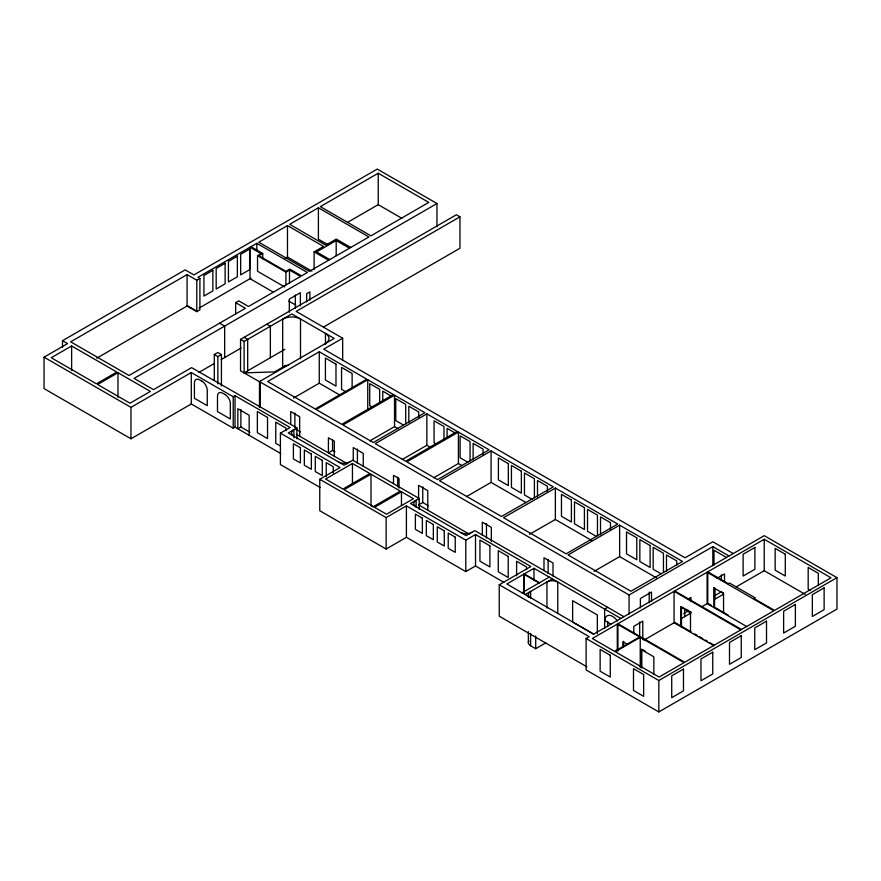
<?xml version="1.0" encoding="UTF-8"?>
<svg xmlns="http://www.w3.org/2000/svg" width="881" height="881" viewBox="0 0 881 881"><rect width="100%" height="100%" fill="white"/><g stroke="black" fill="none" stroke-linecap="round" stroke-linejoin="round"><path stroke-width="1.32" d="M259.477 407.562L259.477 381.594L334.207 338.447L291.754 313.933L244.114 341.443L244.114 372.872L274.575 371.903L286.127 365.285M62.496 347.521L62.496 340.694L185.131 269.883L193.875 274.938L377.255 169.075L436.954 203.533L436.954 226.769M280.775 453.539L235.04 427.142L233.223 428.188L191.287 403.972L130.972 438.793L44.05 388.609L44.05 357.179L67.551 343.612L62.496 340.694M187.069 274.608L187.069 306.037L196.793 311.654L199.91 309.859L199.91 278.418L196.793 280.213L187.069 274.608L70.656 341.817L129 375.493L245.414 308.284L235.69 302.668L235.69 313.603M71.625 345.969L51.241 357.741L96.425 383.819L116.81 372.057L71.625 345.969L71.625 370.571M284.739 286.986L257.527 271.271L257.527 255.71L261.095 253.651L250.017 247.253L197.961 277.295L199.91 278.418M262.714 253.464L258.827 255.71L285.918 271.348L289.816 269.101L301.544 275.874L307.381 272.504L256.823 243.321L250.986 246.691L262.714 253.464L262.714 258.849M314.099 269.652L314.099 251.889L323.536 246.438L287.481 225.613L258.761 242.198L309.319 271.381L368.952 236.956L318.393 207.762L289.684 224.347L325.739 245.16L336.256 239.092L350.759 247.462M378.224 173.227L320.343 206.639L370.901 235.833L428.783 202.41L378.224 173.227L378.224 204.656L347.51 222.397M96.789 358.16L187.532 305.773L197.245 311.389M199.15 308.053L250.986 278.121M285.18 258.375L287.481 257.054L311.907 271.161M349.449 248.222L336.179 240.568L316.532 251.911L329.802 259.565M257.527 255.71L285.918 272.097L289.486 270.038L300.575 276.436L248.519 306.489L238.795 300.873L235.69 302.668M117.977 372.729L97.593 384.501L130.003 403.212L150.387 391.439L117.977 372.729L117.977 397.331M436.954 203.533L134.055 378.412L153.492 389.644L191.606 367.641L296.941 427.924L296.941 438.859M214.292 380.504L214.292 354.536L217.86 352.477L221.428 354.536L221.428 385.977M260.622 382.409L240.546 370.824L240.546 339.383L456.402 214.766L459.959 216.825L459.959 248.255L323.459 327.06M214.292 354.536L217.86 356.596L221.428 354.536M459.959 216.825L296.159 311.389L342.665 338.238L342.665 360.208M44.05 357.179L130.972 407.363L191.287 372.542L233.223 396.747L235.04 395.701L290.135 427.516L280.411 433.133L280.411 464.562L320.166 487.512M198.776 372.476L214.072 363.644M221.142 359.569L241.119 348.039M244.114 372.872L284.926 349.317M319.263 351.75L267.67 381.539L315.211 408.982L366.815 379.193L319.263 351.75L319.263 383.18L293.472 398.08M342.665 338.238L323.734 349.162L685.088 557.783L712.828 541.771L733.245 553.554M249.951 432.23L240.876 426.999L237.837 428.75L237.837 408.718L249.169 415.259L249.169 435.302M367.751 379.744L316.158 409.533L341.773 424.323L393.378 394.534L367.751 379.744L367.751 409.808M296.941 427.924L288.252 432.945L344.13 465.201L352.818 460.179L419.191 498.503L419.191 509.438M394.523 395.195L342.929 424.983L373.302 442.526L424.906 412.737L394.523 395.195L394.523 426.635L369.899 440.852M334.923 451.799L332.555 450.433L328.415 452.834L328.415 437.791L334.317 441.194L334.317 456.237M426.845 413.861L375.251 443.65L405.656 461.204L457.25 431.415L426.845 413.861L426.845 445.29L402.221 459.508M503.789 582.297L475.52 565.976L465.796 571.593L406.416 537.311L386.131 549.028L319.759 510.705L319.759 479.275L340.044 467.558L280.411 433.133M352.455 463.494L325.563 479.022L342.929 489.054L369.833 473.526L352.455 463.494L352.455 483.999M371 474.198L344.097 489.726L373.401 506.641L400.293 491.113L371 474.198L371 505.639L373.346 506.993M458.417 432.086L406.813 461.875L437.538 479.605L489.142 449.817L458.417 432.086L458.417 463.516L433.782 477.733M401.461 491.785L374.568 507.324L386.55 514.24L413.453 498.712L401.461 491.785L401.461 505.452M491.08 450.94L439.487 480.729L501.454 516.508L553.312 486.874L491.08 450.94L491.08 482.381L526.309 502.721M319.759 479.275L386.131 517.587L406.416 505.881L465.796 540.152L475.52 534.547L530.869 566.505L499.241 584.764L499.241 616.204L586.845 666.785M419.191 498.503L410.502 503.525L466.115 535.626L474.804 530.615L623.891 616.689M428.463 505.804L422.737 502.5L418.585 504.89L469.265 534.15M466.456 496.598L491.08 482.381M539.04 582.969L523.81 574.17L506.828 583.982L593.695 634.133L764.234 535.67L836.95 577.65L836.95 609.09L658.823 711.925L586.107 669.945L586.107 638.505L589.213 636.71L499.241 584.764M524.261 593.045L524.261 573.916L533.985 568.3L620.852 618.451M619.64 525.164L568.047 554.953L630.917 591.261L682.522 561.472L619.64 525.164L619.64 556.605L656.422 577.837M522.059 592.77L549.215 577.099M525.175 594.565L552.332 578.894M594.102 571.351L619.64 556.605M528.941 640.916A7.698 4.449 0 0 0 530.615 645.762L535.703 648.702L545.901 642.822M607.692 607.339L604.641 609.09L604.641 628.505M259.477 381.594L629.078 594.983L712.828 546.638L729.028 555.988M617.284 624.1L592.329 638.505L614.63 651.378L639.584 636.974L617.284 624.1L617.284 650.068M617.933 623.726L707.124 572.232L773.892 610.775L684.691 662.27L617.933 623.726L617.933 651.059M707.773 571.857L764.234 539.26L830.992 577.804L774.531 610.401L754.136 598.628L755.314 597.946L729.446 583.013L728.268 583.696L707.773 571.857L707.773 603.298M716.991 578.288L724.512 573.949L724.512 581.823M687.808 599.223L690.935 597.428L690.935 601.327M681.487 606.58L681.487 626.292L680.837 626.666L680.837 606.954L683.634 607.824M713.896 587.902L714.535 587.528L714.535 607.196L724.204 612.78L723.554 613.154L723.554 593.475L713.896 587.902L713.896 607.571L714.535 607.196M640.234 637.348L615.279 651.753L659.098 677.06L684.052 662.644L640.234 637.348L640.234 667.413M683.656 613.628L687.819 611.216L690.935 613.022L681.365 618.539M713.885 596.173L721.396 591.834L723.466 593.034M680.837 606.954L690.495 612.537L691.145 612.163L685.781 609.068M643.945 640.146L674.714 622.382L691.145 631.864L690.495 632.239L690.495 612.537M701.342 607.009L707.124 603.672L746.967 626.666M723.433 594.257L714.843 599.212L714.843 588.717M736.186 586.889L764.234 570.701L805.223 594.367M586.107 638.505L658.823 680.495L836.95 577.65M555.371 488.063L503.525 517.709L566.109 553.841L617.702 524.052L555.371 488.063L555.371 519.504L591.834 540.549M529.448 534.315L555.371 519.504M378.224 204.656L401.736 218.235M327.798 244.632L318.393 239.203L318.393 207.762M314.099 251.889L328.602 260.258M810.443 590.545L808.185 589.246L808.185 567.452L818.328 573.311L818.328 585.568M273.528 292.261L250.017 278.682L250.017 247.253M288.814 301.082L295.873 305.156M726.307 557.343L713.995 550.229L713.995 565.206M266.8 324.23L270.368 326.289L270.368 357.719M391.582 396.274L382.75 391.164L382.75 400.767M454.816 432.78L447.085 428.32L447.085 437.912M346.255 392.034L341.564 389.325L341.564 367.388L352.125 373.489L352.125 388.565M373.037 407.485L369.723 405.579L369.723 383.642L379.656 389.38L379.656 403.091M403.509 425.083L395.778 420.622L395.778 398.686L405.712 404.423L405.712 423.618M436.271 444.002L434.058 442.725L434.058 420.788L444.002 426.525L444.002 440.236M467.844 462.228L460.113 457.768L460.113 435.842L470.058 441.579L470.058 460.763M532.19 499.373L524.459 494.913L524.459 472.987L534.393 478.724L534.393 497.908M596.349 536.419L587.517 531.32L587.517 509.394L597.461 515.132L597.461 535.692M661.168 573.839L653.173 569.225L653.173 547.299L663.448 553.224L663.448 572.419M708.897 603.948L711.154 605.247M725.217 613.363L728.268 615.125M219.611 323.184L224.666 326.102L224.666 357.532M244.114 337.324L247.682 339.383L247.682 370.824M319.263 383.18L339.471 394.853M394.523 426.635L398.036 428.662M426.845 445.29L430.357 447.317M458.417 463.516L461.963 465.564M240.546 339.383L244.114 341.443M674.714 590.942L741.483 629.486M740.833 629.86L674.064 591.316L674.064 622.757L713.907 645.751M694.657 633.891L697.003 635.245M699.338 636.6L702.851 638.626M705.196 639.98L707.531 641.324M709.877 642.678L714.557 645.388M296.005 429.333L300.465 431.899M296.313 434.3L347.345 463.758M524.261 573.916L539.491 582.704M604.641 620.488L610.83 624.067M642.976 649.804L645.277 651.125M627.514 644.374L622.911 641.72L622.911 646.973M280.29 445.929L275.764 443.319L275.764 422.186L285.94 428.067L285.94 430.71M593.805 634.276L572.639 622.052L572.639 600.688L597.329 614.949L597.329 633.637M764.234 539.26L764.234 570.701M721.396 574.786L721.396 580.028M712.828 546.638L712.828 565.767M707.124 572.232L707.124 603.672M684.691 608.826L684.691 616.623M676.773 565.04L676.773 560.922L666.499 554.997L666.499 571.439M658.823 680.495L658.823 711.925M653.845 674.009L653.845 656.83L641.17 649.506L641.17 668.007M651.511 601.437L651.511 592.087L640.377 598.507L640.377 607.868M649.198 592.087L649.198 602.78M642.789 639.507L642.789 621.138L633.78 626.336L633.78 632.899M641.82 649.132L641.82 667.633M639.672 621.964L639.672 636.39M629.078 594.983L629.078 614.123M623.561 641.346L623.561 646.599M610.489 529.503L610.489 522.653L600.523 516.894L600.523 534.712M607.692 621.402L607.692 626.754M557.772 613.605L557.772 582.033A7.698 4.449 0 0 0 546.947 582L546.947 608.077M553.015 575.998L553.015 562.981L543.984 557.772L543.984 570.778M548.125 559.281L548.125 573.597M547.42 491.719L547.42 486.246L537.487 480.508L537.487 496.95M535.703 635.917L535.703 648.702M533.985 568.3L533.985 580.601M530.615 598.287L530.615 591.426A7.698 4.449 0 0 0 530.615 597.714M530.615 633.406L530.615 645.762M528.358 594.565L528.358 597.318M528.358 631.644L528.358 642.623M526.552 569.622L526.552 566.979L516.607 561.241L516.607 575.767M523.81 574.17L523.81 591.944M491.323 541.683L491.323 527.367L482.314 522.169L482.314 535.185M486.466 523.677L486.466 537.994M483.085 454.574L483.085 449.101L473.141 443.363L473.141 459.805M475.52 534.547L475.52 565.976M465.796 540.152L465.796 571.593M427.759 510.187L427.759 490.662L418.585 485.376L418.585 499.692M422.737 486.885L422.737 502.5M418.739 417.429L418.739 411.945L408.806 406.218L408.806 422.66M416.14 507.104L416.14 500.265A7.841 4.526 0 0 0 415.953 506.663M406.416 505.881L406.416 537.311M399.038 488.14L399.038 478.559L393.499 475.366L393.499 483.57M397.65 477.073L397.65 486.653M386.131 517.587L386.131 549.028M363.247 466.423L363.247 453.363L353.259 447.603L353.259 460.653M357.411 449.123L357.411 463.483M336.179 240.568L336.179 255.6M333.238 473.053L333.238 466.71L326.234 462.668L326.234 476.61M332.555 439.498L332.555 450.433M325.463 344.383L325.463 333.392A12.609 7.279 0 0 1 325.133 343.689M309.903 300.091L309.903 291.853L306.665 293.725L306.665 301.963M300.509 358.798L300.509 318.988A12.609 7.279 0 0 0 282.68 319.175L282.68 367.223M300.377 305.905L300.377 292.712L289.298 299.111L289.298 312.303M299.661 436.227L299.661 416.713L290.741 411.559L290.741 424.576M295.322 295.069L295.322 308.262M294.882 413.068L294.882 427.384M293.891 437.89L293.891 429.686A7.841 4.526 0 0 0 293.703 436.084M289.486 270.038L289.486 283.01M287.481 225.613L287.481 257.054M285.918 272.097L285.918 285.07M260.324 381.11L260.324 407.077M256.823 243.321L256.823 250.05M240.876 409.632L240.876 426.999M235.04 395.701L235.04 427.142M233.223 396.747L233.223 428.188M217.86 356.596L217.86 383.929M196.793 280.213L196.793 311.654M191.287 372.542L191.287 403.972M130.972 407.363L130.972 438.793M283.902 366.584A12.609 7.279 0 0 1 288.274 365.285M471.764 532.377A7.841 4.526 0 0 1 460.675 532.487M349.768 461.941A7.841 4.526 0 0 1 338.689 462.051M604.939 620.665A10.627 6.134 60 0 1 612.747 616.502A10.627 6.134 60 0 1 617.317 620.929M212.872 270.335L203.929 275.5L203.929 296.082L212.872 290.917L212.872 270.335M225.118 263.265L216.175 268.43L216.175 289.012L225.118 283.847L225.118 263.265M237.374 256.195L228.432 261.36L228.432 281.942L237.374 276.777L237.374 256.195M249.62 249.114L240.678 254.279L240.678 274.861L249.62 269.696L249.62 249.114M754.885 547.464L743.124 554.259L743.124 576.053L754.885 569.269L754.885 547.464M683.48 669.075L671.718 675.859L671.718 697.664L683.48 690.869L683.48 669.075M712.74 652.182L700.968 658.977L700.968 680.771L712.74 673.976L712.74 652.182M741.262 635.708L729.501 642.502L729.501 664.296L741.262 657.512L741.262 635.708M766.514 621.138L754.742 627.933L754.742 649.726L766.514 642.932L766.514 621.138M795.389 604.465L783.627 611.26L783.627 633.054L795.389 626.259L795.389 604.465M824.12 587.88L812.348 594.675L812.348 616.469L824.12 609.674L824.12 587.88M785.29 554.237L775.148 548.378L775.148 570.183L785.29 576.031L785.29 554.237M335.98 364.161L325.408 358.06L325.408 379.997L335.98 386.098L335.98 364.161M508.337 463.681L498.404 457.944L498.404 479.87L508.337 485.607L508.337 463.681M521.365 471.203L511.432 465.465L511.432 487.391L521.365 493.129L521.365 471.203M571.395 500.089L561.461 494.351L561.461 516.277L571.395 522.015L571.395 500.089M584.422 507.61L574.489 501.873L574.489 523.799L584.422 529.536L584.422 507.61M636.798 537.839L626.523 531.904L626.523 553.841L636.798 559.776L636.798 537.839M650.123 545.537L639.848 539.601L639.848 561.538L650.123 567.463L650.123 545.537M267.538 417.44L257.362 411.559L257.362 432.692L267.538 438.573L267.538 417.44M489.891 545.813L479.947 540.075L479.947 561.197L489.891 566.946L489.891 545.813M508.227 556.396L498.272 550.658L498.272 571.78L508.227 577.529L508.227 556.396M202.024 381.22L199.646 379.854A7.411 4.273 60 0 0 194.415 382.872L194.415 398.256L207.255 405.678L207.255 390.294A7.411 4.273 60 0 0 202.024 381.22M225.096 394.545L222.728 393.179A7.411 4.273 60 0 0 217.486 396.197L217.486 411.581L230.337 418.993L230.337 403.608A7.4 4.273 60 0 0 225.096 394.545M300.399 447.746L293.395 443.705L293.395 458.913L300.399 462.954L300.399 447.746M311.345 454.067L304.341 450.026L304.341 465.234L311.345 469.276L311.345 454.067M322.292 460.389L315.288 456.347L315.288 471.555L322.292 475.597L322.292 460.389M422.384 518.182L415.38 514.13L415.38 529.338L422.384 533.39L422.384 518.182M433.331 524.503L426.327 520.451L426.327 535.659L433.331 539.712L433.331 524.503M444.277 530.825L437.273 526.772L437.273 541.98L444.277 546.033L444.277 530.825M455.235 537.146L448.22 533.093L448.22 548.301L455.235 552.354L455.235 537.146M610.28 655.277L600.137 649.429L600.137 671.223L610.28 677.082L610.28 655.277M643.637 674.538L633.494 668.679L633.494 690.473L643.637 696.331L643.637 674.538"/></g></svg>
